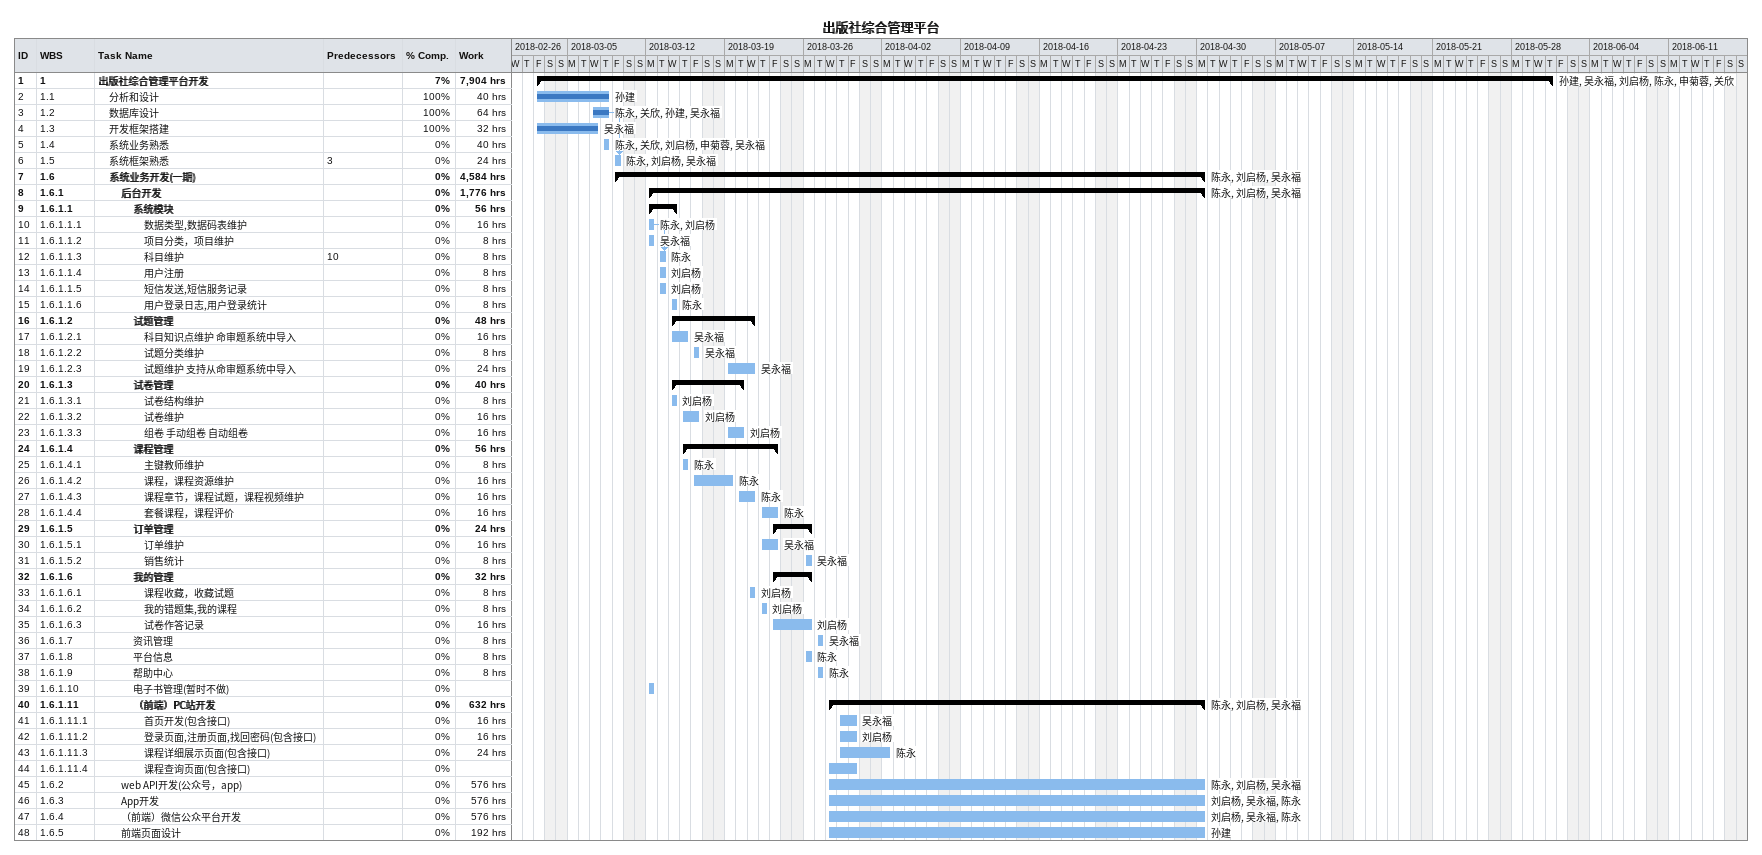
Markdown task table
出版社综合管理平台

| ID | WBS | Task | Start | Finish | Predecessors | Resources | % complete | Work (h) |
|---|---|---|---|---|---|---|---|---|
| 1 | 1 | **出版社综合管理平台开发** | 2018-03-02 | 2018-05-31 |  | 孙建, 吴永福, 刘启杨, 陈永, 申菊蓉, 关欣 | 7 | 7904 |
| 2 | 1.1 | 分析和设计 | 2018-03-02 | 2018-03-08 |  | 孙建 | 100 | 40 |
| 3 | 1.2 | 数据库设计 | 2018-03-07 | 2018-03-08 |  | 陈永, 关欣, 孙建, 吴永福 | 100 | 64 |
| 4 | 1.3 | 开发框架搭建 | 2018-03-02 | 2018-03-07 |  | 吴永福 | 100 | 32 |
| 5 | 1.4 | 系统业务熟悉 | 2018-03-08 | 2018-03-08 |  | 陈永, 关欣, 刘启杨, 申菊蓉, 吴永福 | 0 | 40 |
| 6 | 1.5 | 系统框架熟悉 | 2018-03-09 | 2018-03-09 | 3 | 陈永, 刘启杨, 吴永福 | 0 | 24 |
| 7 | 1.6 | **系统业务开发(一期)** | 2018-03-09 | 2018-04-30 |  | 陈永, 刘启杨, 吴永福 | 0 | 4584 |
| 8 | 1.6.1 | **后台开发** | 2018-03-12 | 2018-04-30 |  | 陈永, 刘启杨, 吴永福 | 0 | 1776 |
| 9 | 1.6.1.1 | **系统模块** | 2018-03-12 | 2018-03-14 |  |  | 0 | 56 |
| 10 | 1.6.1.1.1 | 数据类型,数据码表维护 | 2018-03-12 | 2018-03-12 |  | 陈永, 刘启杨 | 0 | 16 |
| 11 | 1.6.1.1.2 | 项目分类，项目维护 | 2018-03-12 | 2018-03-12 |  | 吴永福 | 0 | 8 |
| 12 | 1.6.1.1.3 | 科目维护 | 2018-03-13 | 2018-03-13 | 10 | 陈永 | 0 | 8 |
| 13 | 1.6.1.1.4 | 用户注册 | 2018-03-13 | 2018-03-13 |  | 刘启杨 | 0 | 8 |
| 14 | 1.6.1.1.5 | 短信发送,短信服务记录 | 2018-03-13 | 2018-03-13 |  | 刘启杨 | 0 | 8 |
| 15 | 1.6.1.1.6 | 用户登录日志,用户登录统计 | 2018-03-14 | 2018-03-14 |  | 陈永 | 0 | 8 |
| 16 | 1.6.1.2 | **试题管理** | 2018-03-14 | 2018-03-21 |  |  | 0 | 48 |
| 17 | 1.6.1.2.1 | 科目知识点维护 命审题系统中导入 | 2018-03-14 | 2018-03-15 |  | 吴永福 | 0 | 16 |
| 18 | 1.6.1.2.2 | 试题分类维护 | 2018-03-16 | 2018-03-16 |  | 吴永福 | 0 | 8 |
| 19 | 1.6.1.2.3 | 试题维护 支持从命审题系统中导入 | 2018-03-19 | 2018-03-21 |  | 吴永福 | 0 | 24 |
| 20 | 1.6.1.3 | **试卷管理** | 2018-03-14 | 2018-03-20 |  |  | 0 | 40 |
| 21 | 1.6.1.3.1 | 试卷结构维护 | 2018-03-14 | 2018-03-14 |  | 刘启杨 | 0 | 8 |
| 22 | 1.6.1.3.2 | 试卷维护 | 2018-03-15 | 2018-03-16 |  | 刘启杨 | 0 | 16 |
| 23 | 1.6.1.3.3 | 组卷 手动组卷 自动组卷 | 2018-03-19 | 2018-03-20 |  | 刘启杨 | 0 | 16 |
| 24 | 1.6.1.4 | **课程管理** | 2018-03-15 | 2018-03-23 |  |  | 0 | 56 |
| 25 | 1.6.1.4.1 | 主键教师维护 | 2018-03-15 | 2018-03-15 |  | 陈永 | 0 | 8 |
| 26 | 1.6.1.4.2 | 课程，课程资源维护 | 2018-03-16 | 2018-03-19 |  | 陈永 | 0 | 16 |
| 27 | 1.6.1.4.3 | 课程章节，课程试题，课程视频维护 | 2018-03-20 | 2018-03-21 |  | 陈永 | 0 | 16 |
| 28 | 1.6.1.4.4 | 套餐课程，课程评价 | 2018-03-22 | 2018-03-23 |  | 陈永 | 0 | 16 |
| 29 | 1.6.1.5 | **订单管理** | 2018-03-23 | 2018-03-26 |  |  | 0 | 24 |
| 30 | 1.6.1.5.1 | 订单维护 | 2018-03-22 | 2018-03-23 |  | 吴永福 | 0 | 16 |
| 31 | 1.6.1.5.2 | 销售统计 | 2018-03-26 | 2018-03-26 |  | 吴永福 | 0 | 8 |
| 32 | 1.6.1.6 | **我的管理** | 2018-03-23 | 2018-03-26 |  |  | 0 | 32 |
| 33 | 1.6.1.6.1 | 课程收藏，收藏试题 | 2018-03-21 | 2018-03-21 |  | 刘启杨 | 0 | 8 |
| 34 | 1.6.1.6.2 | 我的错题集,我的课程 | 2018-03-22 | 2018-03-22 |  | 刘启杨 | 0 | 8 |
| 35 | 1.6.1.6.3 | 试卷作答记录 | 2018-03-23 | 2018-03-26 |  | 刘启杨 | 0 | 16 |
| 36 | 1.6.1.7 | 资讯管理 | 2018-03-27 | 2018-03-27 |  | 吴永福 | 0 | 8 |
| 37 | 1.6.1.8 | 平台信息 | 2018-03-26 | 2018-03-26 |  | 陈永 | 0 | 8 |
| 38 | 1.6.1.9 | 帮助中心 | 2018-03-27 | 2018-03-27 |  | 陈永 | 0 | 8 |
| 39 | 1.6.1.10 | 电子书管理(暂时不做) | 2018-03-12 | 2018-03-12 |  |  | 0 |  |
| 40 | 1.6.1.11 | **（前端）PC站开发** | 2018-03-28 | 2018-04-30 |  | 陈永, 刘启杨, 吴永福 | 0 | 632 |
| 41 | 1.6.1.11.1 | 首页开发(包含接口) | 2018-03-29 | 2018-03-30 |  | 吴永福 | 0 | 16 |
| 42 | 1.6.1.11.2 | 登录页面,注册页面,找回密码(包含接口) | 2018-03-29 | 2018-03-30 |  | 刘启杨 | 0 | 16 |
| 43 | 1.6.1.11.3 | 课程详细展示页面(包含接口) | 2018-03-29 | 2018-04-02 |  | 陈永 | 0 | 24 |
| 44 | 1.6.1.11.4 | 课程查询页面(包含接口) | 2018-03-28 | 2018-03-30 |  |  | 0 |  |
| 45 | 1.6.2 | web API开发(公众号，app) | 2018-03-28 | 2018-04-30 |  | 陈永, 刘启杨, 吴永福 | 0 | 576 |
| 46 | 1.6.3 | App开发 | 2018-03-28 | 2018-04-30 |  | 刘启杨, 吴永福, 陈永 | 0 | 576 |
| 47 | 1.6.4 | （前端）微信公众平台开发 | 2018-03-28 | 2018-04-30 |  | 刘启杨, 吴永福, 陈永 | 0 | 576 |
| 48 | 1.6.5 | 前端页面设计 | 2018-03-28 | 2018-04-30 |  | 孙建 | 0 | 192 |
